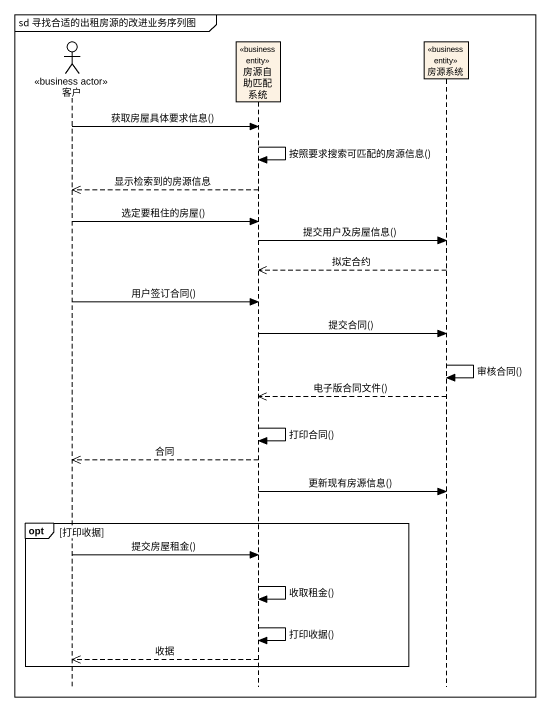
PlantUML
@startuml
mainframe sd 寻找合适的出租房源的改进业务序列图
hide footbox
actor 客户 <<business actor>>
participant 房源自助匹配系统 <<business entity>>
participant 房源系统 <<business entity>>

客户 -> 房源自助匹配系统 : 获取房屋具体要求信息()
房源自助匹配系统 -> 房源自助匹配系统 : 按照要求搜索可匹配的房源信息()
房源自助匹配系统 -->> 客户 : 显示检索到的房源信息
客户 -> 房源自助匹配系统 : 选定要租住的房屋()
房源自助匹配系统 -> 房源系统 : 提交用户及房屋信息()
房源系统 -->> 房源自助匹配系统 : 拟定合约
客户 -> 房源自助匹配系统 : 用户签订合同()
房源自助匹配系统 -> 房源系统 : 提交合同()
房源系统 -> 房源系统 : 审核合同()
房源系统 -->> 房源自助匹配系统 : 电子版合同文件()
房源自助匹配系统 -> 房源自助匹配系统 : 打印合同()
房源自助匹配系统 -->> 客户 : 合同
房源自助匹配系统 -> 房源系统 : 更新现有房源信息()
opt 打印收据
  客户 -> 房源自助匹配系统 : 提交房屋租金()
  房源自助匹配系统 -> 房源自助匹配系统 : 收取租金()
  房源自助匹配系统 -> 房源自助匹配系统 : 打印收据()
  房源自助匹配系统 -->> 客户 : 收据
end
@enduml
